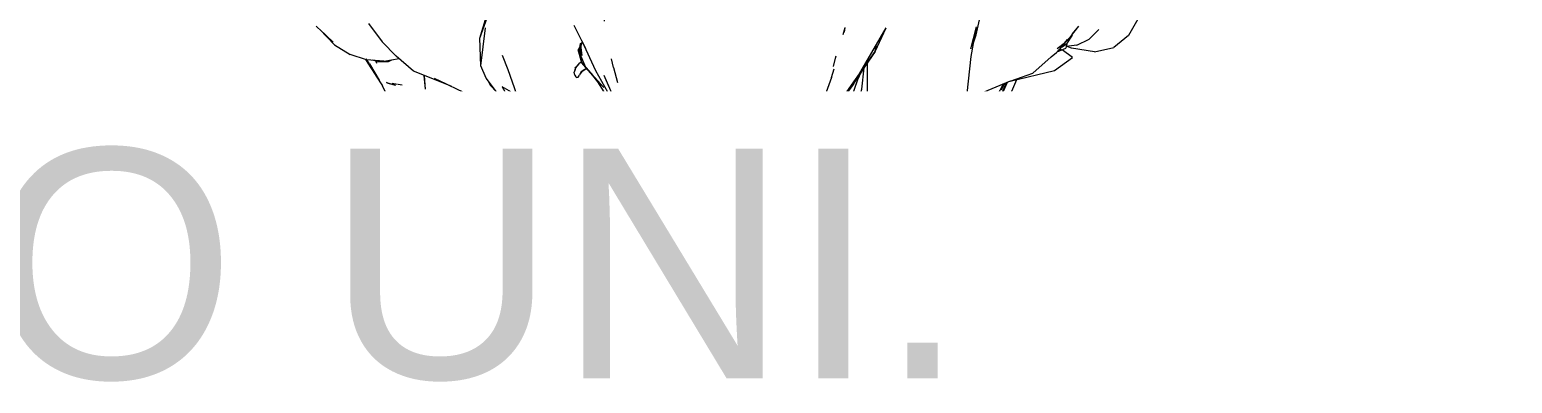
# Model space of a CAD drawing. Header units: millimetres. Extents: x -9559 to 23034, y -7226 to 22400.
# Drawn here: x 304.053 to 304.957, y 50.214 to 50.429 of the extents above; entities that cross this region are included whole.
import ezdxf

# ---------------------------------------------------------------- set-up
doc = ezdxf.new("R2010")
doc.units = ezdxf.units.MM
doc.header["$LTSCALE"] = 0.02
doc.linetypes.add('DASHED2', pattern=[0.375, 0.25, -0.125])
doc.layers.add('G-IMPT', color=8, linetype='Continuous', lineweight=9)
doc.layers.add('I-FURN', color=9, linetype='Continuous', lineweight=9)
doc.layers.add('IH-PLANO BASE', color=250, linetype='DASHED2', lineweight=5, transparency=0.55)
doc.styles.add('Arial_4', font='arial.ttf', dxfattribs={"height": 0.105})
doc.styles.get("Standard").update_dxf_attribs({"font": 'GOTHIC.TTF'})
doc.dimstyles.get("Standard").update_dxf_attribs({"dimtxt": 0.18, "dimasz": 0.18, "dimexe": 0.18, "dimexo": 0.0625, "dimgap": 0.09, "dimtad": 0, "dimzin": 3, "dimdsep": 46, "dimtxsty": 'Standard', "dimblk": 'ARCHTICK', "dimcen": 0.09, "dimadec": 0, "dimazin": 0, "dimtfac": 1, "dimtofl": 0, "dimtmove": 0, "dimatfit": 3, "dimldrblk": 'ARCHTICK', "dimfxl": 1, "dimtolj": 1, "dimtzin": 0, "dimarcsym": 0})

# ---------------------------------------------------------------- blocks, each defined once
blk = doc.blocks.new('Female Figure 2 - 01skin_DXF-V10-Nivel 1')
at = {"layer": 'G-IMPT'}
for p, q in [((0.01343, -0.74286), (0.01997, -0.74453)), ((-0.05691, -0.75945), (-0.06652, -0.77047)), ((-0.0585, -0.76164), (-0.06652, -0.77047)), ((0.04915, -0.76417), (0.05769, -0.77597)), ((0.05067, -0.76661), (0.05769, -0.77597)), ((0.19311, -0.7621), (0.19139, -0.76449)), ((0.1939, -0.76115), (0.19311, -0.7621)), ((0.1939, -0.76115), (0.19625, -0.76112)), ((0.19754, -0.76122), (0.19625, -0.76112)), ((0.19754, -0.76122), (0.19874, -0.76196)), ((0.19874, -0.76196), (0.19814, -0.76159)), ((0.19814, -0.76159), (0.19984, -0.76236)), ((0.19865, -0.76223), (0.19901, -0.76254)), ((0.06804, -0.82063), (0.06677, -0.82623)), ((0.06804, -0.82063), (0.06741, -0.82358)), ((0.06763, -0.84008), (0.06678, -0.84378)), ((-0.0809, -0.84523), (-0.08094, -0.84435)), ((0.06455, -0.85329), (0.06575, -0.84909)), ((0.06532, -0.85182), (0.06575, -0.84909)), ((0.05986, -0.86777), (0.06022, -0.86629)), ((-0.22049, -0.87761), (-0.2264, -0.8685)), ((-0.22423, -0.87116), (-0.22623, -0.86816)), ((-0.22366, -0.87304), (-0.2258, -0.86923)), ((-0.22423, -0.87116), (-0.21826, -0.88102)), ((-0.22366, -0.87304), (-0.22007, -0.87873)), ((-0.22025, -0.86943), (-0.21992, -0.87074)), ((-0.2202, -0.86944), (-0.21992, -0.87074)), ((-0.0755, -0.87344), (-0.07678, -0.86813)), ((-0.0755, -0.87344), (-0.0731, -0.88246)), ((0.05736, -0.87945), (0.05911, -0.87429)), ((0.05864, -0.87272), (0.05986, -0.86777)), ((-0.21826, -0.88102), (-0.22049, -0.87761)), ((-0.22007, -0.87873), (-0.21632, -0.88464)), ((-0.21158, -0.89426), (-0.21632, -0.88464)), ((-0.21308, -0.88299), (-0.21375, -0.88261)), ((-0.21375, -0.88261), (-0.20845, -0.88421)), ((-0.21308, -0.88299), (-0.20845, -0.88421)), ((-0.20889, -0.88349), (-0.21029, -0.88322)), ((-0.2071, -0.88376), (-0.21029, -0.88322)), ((-0.20422, -0.88425), (-0.20665, -0.88384)), ((-0.19011, -0.88664), (-0.19087, -0.87854)), ((-0.19087, -0.87854), (-0.19023, -0.88658)), ((0.05736, -0.87945), (0.05418, -0.88835)), ((-0.21053, -0.89571), (-0.21158, -0.89426)), ((-0.20337, -0.89236), (-0.20672, -0.89107)), ((-0.19991, -0.89386), (-0.20672, -0.89107)), ((-0.19571, -0.89305), (-0.19991, -0.89386)), ((-0.19485, -0.89561), (-0.19991, -0.89386)), ((-0.19861, -0.89419), (-0.19991, -0.89386)), ((-0.19571, -0.89305), (-0.19861, -0.89419)), ((-0.21053, -0.89571), (-0.20588, -0.90056)), ((-0.20362, -0.9029), (-0.20588, -0.90056)), ((-0.1993, -0.90463), (-0.20362, -0.9029)), ((-0.2033, -0.90146), (-0.20242, -0.9027)), ((-0.2033, -0.90146), (-0.19978, -0.9057)), ((-0.20242, -0.9027), (-0.20143, -0.90459)), ((-0.1993, -0.90463), (-0.20235, -0.90335)), ((-0.20235, -0.90335), (-0.20101, -0.90447)), ((-0.18847, -0.89771), (-0.19485, -0.89561)), ((-0.19164, -0.89733), (-0.19264, -0.90169)), ((-0.19264, -0.90169), (-0.1916, -0.89733)), ((-0.18468, -0.89912), (-0.18847, -0.89771)), ((-0.18478, -0.9001), (-0.18813, -0.89878)), ((-0.18595, -0.8997), (-0.18813, -0.89878)), ((-0.18573, -0.90049), (-0.18773, -0.89799)), ((-0.18755, -0.89805), (-0.18573, -0.90049)), ((-0.18573, -0.90049), (-0.18726, -0.89816)), ((-0.18685, -0.89975), (-0.18426, -0.90238)), ((-0.18541, -0.90173), (-0.18662, -0.90017)), ((-0.18649, -0.90002), (-0.18426, -0.90238)), ((-0.18573, -0.90049), (-0.18541, -0.90173)), ((-0.18478, -0.9001), (-0.18138, -0.90205)), ((-0.18115, -0.90088), (-0.18468, -0.89912)), ((-0.17912, -0.90491), (-0.18138, -0.90205)), ((-0.18138, -0.90205), (-0.17672, -0.90852)), ((-0.18138, -0.90205), (-0.17841, -0.90613)), ((-0.17812, -0.90258), (-0.18115, -0.90088)), ((-0.1752, -0.90454), (-0.17812, -0.90258)), ((-0.06642, -0.89887), (-0.06826, -0.89566)), ((-0.06642, -0.89887), (-0.06089, -0.90738)), ((-0.06223, -0.90482), (-0.0631, -0.90304)), ((0.04601, -0.90391), (0.04809, -0.90091)), ((-0.20035, -0.9067), (-0.20143, -0.90459)), ((-0.20101, -0.90447), (-0.19978, -0.9057)), ((-0.19977, -0.90782), (-0.20035, -0.9067)), ((-0.19541, -0.9125), (-0.19977, -0.90782)), ((-0.19541, -0.9125), (-0.19397, -0.91319)), ((-0.17681, -0.90761), (-0.17941, -0.90593)), ((-0.1779, -0.90701), (-0.17941, -0.90593)), ((-0.17912, -0.90491), (-0.17672, -0.90852)), ((-0.17681, -0.90761), (-0.17865, -0.90656)), ((-0.17865, -0.90656), (-0.17726, -0.90722)), ((-0.17672, -0.90852), (-0.17841, -0.90613)), ((-0.1779, -0.90701), (-0.17612, -0.9094)), ((-0.17525, -0.90823), (-0.17726, -0.90722)), ((-0.17612, -0.9094), (-0.17672, -0.90852)), ((-0.17248, -0.90988), (-0.17525, -0.90823)), ((-0.17225, -0.90705), (-0.1752, -0.90454)), ((-0.16984, -0.91196), (-0.17248, -0.90988)), ((-0.16908, -0.90883), (-0.17225, -0.90705)), ((-0.16984, -0.91196), (-0.16696, -0.91524)), ((-0.1667, -0.91078), (-0.16908, -0.90883)), ((-0.16709, -0.90907), (-0.1634, -0.91274)), ((-0.16709, -0.90907), (-0.16594, -0.91024)), ((-0.16481, -0.91173), (-0.1667, -0.91078)), ((-0.1634, -0.91274), (-0.16594, -0.91024)), ((-0.16594, -0.91024), (-0.16245, -0.9132)), ((-0.16594, -0.91024), (-0.16487, -0.91122)), ((-0.16343, -0.9125), (-0.16487, -0.91122)), ((-0.16126, -0.91405), (-0.16487, -0.91122)), ((-0.16245, -0.9132), (-0.16487, -0.91122)), ((-0.16481, -0.91173), (-0.1634, -0.91274)), ((-0.16192, -0.91393), (-0.16343, -0.9125)), ((-0.15998, -0.91461), (-0.16343, -0.9125)), ((-0.16343, -0.9125), (-0.16126, -0.91405)), ((-0.1634, -0.91274), (-0.15972, -0.91356)), ((-0.1634, -0.91274), (-0.16245, -0.9132)), ((-0.1634, -0.91274), (-0.15886, -0.91358)), ((-0.0582, -0.91261), (-0.06223, -0.90482)), ((-0.05929, -0.90938), (-0.06089, -0.90738)), ((-0.05786, -0.91304), (-0.0582, -0.91261)), ((-0.05093, -0.92021), (-0.0582, -0.91261)), ((0.04601, -0.90391), (0.03962, -0.9119)), ((-0.19233, -0.9141), (-0.19397, -0.91319)), ((-0.18967, -0.91495), (-0.19233, -0.9141)), ((-0.18967, -0.91495), (-0.18582, -0.91712)), ((-0.18827, -0.91504), (-0.18467, -0.91805)), ((-0.18827, -0.91504), (-0.18709, -0.91606)), ((-0.18709, -0.91606), (-0.18636, -0.91672)), ((-0.1838, -0.91877), (-0.18636, -0.91672)), ((-0.18582, -0.91712), (-0.18467, -0.91805)), ((-0.18306, -0.91917), (-0.1838, -0.91877)), ((-0.1821, -0.91983), (-0.18306, -0.91917)), ((-0.18117, -0.92022), (-0.1821, -0.91983)), ((-0.18117, -0.92022), (-0.18038, -0.92061)), ((-0.17619, -0.92243), (-0.18038, -0.92061)), ((-0.17731, -0.91603), (-0.1762, -0.91649)), ((-0.16807, -0.92143), (-0.16874, -0.92316)), ((-0.16668, -0.9205), (-0.16872, -0.92241)), ((-0.16807, -0.92143), (-0.16872, -0.92241)), ((-0.16656, -0.91788), (-0.16696, -0.91524)), ((-0.16656, -0.91788), (-0.16668, -0.9205)), ((-0.16126, -0.91405), (-0.16245, -0.9132)), ((-0.16192, -0.91393), (-0.16005, -0.91586)), ((-0.15998, -0.91461), (-0.16126, -0.91405)), ((-0.16005, -0.91586), (-0.1583, -0.91747)), ((-0.15972, -0.91356), (-0.15886, -0.91358)), ((-0.15663, -0.91889), (-0.1583, -0.91747)), ((-0.15663, -0.91889), (-0.15498, -0.92004)), ((-0.15549, -0.91787), (-0.15297, -0.91511)), ((-0.15549, -0.91787), (-0.1554, -0.91766)), ((-0.15345, -0.91513), (-0.15304, -0.91499)), ((-0.15345, -0.91513), (-0.15305, -0.91499)), ((-0.14835, -0.92106), (-0.15122, -0.92139)), ((-0.14835, -0.92106), (-0.15074, -0.92125)), ((-0.14466, -0.92011), (-0.1453, -0.92045)), ((-0.14162, -0.91832), (-0.14466, -0.92011)), ((-0.05786, -0.91304), (-0.05093, -0.92021)), ((-0.05093, -0.92021), (-0.05182, -0.91955)), ((-0.05093, -0.92021), (-0.0431, -0.92535)), ((-0.17619, -0.92243), (-0.17289, -0.92339)), ((-0.1707, -0.92402), (-0.17289, -0.92339)), ((-0.1707, -0.92402), (-0.16979, -0.92382)), ((-0.16979, -0.92382), (-0.16874, -0.92316)), ((-0.03487, -0.92871), (-0.03547, -0.92847)), ((-0.03487, -0.92871), (-0.02674, -0.93077)), ((-0.01331, -0.92924), (-0.01299, -0.92933)), ((-0.01331, -0.92924), (-0.01075, -0.92989)), ((0.01194, -0.93074), (0.00363, -0.93211)), ((0.01194, -0.93074), (0.02038, -0.92811)), ((0.02352, -0.92647), (0.02038, -0.92811)), ((-0.01972, -0.93679), (-0.02128, -0.93331)), ((-0.01758, -0.93998), (-0.01972, -0.93679)), ((-0.01972, -0.93679), (-0.01731, -0.94025)), ((-0.01972, -0.93679), (-0.01942, -0.93738)), ((-0.01731, -0.94025), (-0.01942, -0.93738)), ((-0.01528, -0.93209), (-0.01155, -0.93244)), ((-0.01155, -0.93244), (-0.00452, -0.93241)), ((-0.00197, -0.93744), (-0.00499, -0.94069)), ((-0.00499, -0.94069), (-0.00229, -0.93792)), ((-0.0047, -0.94046), (-0.00197, -0.93744)), ((0.00363, -0.93211), (-0.00452, -0.93241)), ((-0.00197, -0.93744), (-0.00229, -0.93792)), ((-0.00197, -0.93744), (0.00006, -0.9336)), ((0.00006, -0.9336), (0.00046, -0.93265)), ((-0.01758, -0.93998), (-0.01731, -0.94025)), ((-0.01439, -0.94209), (-0.01731, -0.94025)), ((-0.01116, -0.94275), (-0.01439, -0.94209)), ((-0.01116, -0.94275), (-0.00789, -0.94224)), ((-0.00789, -0.94224), (-0.00499, -0.94069)), ((-0.0047, -0.94046), (-0.00499, -0.94069))]:
    blk.add_line(p, q, dxfattribs=at)
blk = doc.blocks.new('Female Figure 2 - Female Figure 2-V11-Nivel 1')
at = {"layer": 'G-IMPT'}
for p, q in [((-0.14213, -0.01391), (-0.13389, 0.01384)), ((-0.14213, -0.01391), (-0.1366, 0.00195)), ((0.16027, -0.01199), (0.164, 0.0045)), ((-0.2317, -0.01643), (-0.24199, -0.00674)), ((-0.2317, -0.01643), (-0.23984, -0.00867)), ((-0.23984, -0.00867), (-0.23078, -0.01794)), ((-0.2101, -0.00504), (-0.20181, -0.01615)), ((-0.14156, -0.03089), (-0.1388, -0.0077)), ((-0.07777, -0.02003), (-0.08472, -0.00623)), ((0.0855, -0.04205), (0.10543, -0.00768)), ((0.09304, -0.0291), (0.10543, -0.00768)), ((0.09882, -0.0221), (0.10543, -0.00768)), ((0.15717, -0.02046), (0.1606, -0.00711)), ((0.15737, -0.0251), (0.1606, -0.00711)), ((0.21896, -0.01124), (0.22282, -0.00661)), ((0.22067, -0.00951), (0.22282, -0.00661)), ((0.22911, -0.01463), (0.2352, -0.00871)), ((0.25978, -0.00101), (0.25325, -0.01232)), ((-0.23078, -0.01794), (-0.22116, -0.02395)), ((-0.19313, -0.02497), (-0.20181, -0.01615)), ((-0.14156, -0.03089), (-0.14213, -0.01391)), ((-0.07986, -0.01664), (-0.08221, -0.02115)), ((-0.08175, -0.02229), (-0.07986, -0.01664)), ((-0.08175, -0.02229), (-0.08088, -0.01722)), ((-0.08095, -0.01794), (-0.08088, -0.01722)), ((-0.08095, -0.01794), (-0.07999, -0.02451)), ((-0.08088, -0.01722), (-0.07986, -0.01664)), ((-0.07999, -0.02451), (-0.08088, -0.01722)), ((-0.07998, -0.01557), (-0.0718, -0.03361)), ((-0.07998, -0.01557), (-0.07777, -0.02003)), ((0.09882, -0.0221), (0.09962, -0.01773)), ((0.15805, -0.01861), (0.16027, -0.01199)), ((0.21853, -0.01231), (0.20934, -0.02262)), ((0.21392, -0.01728), (0.20978, -0.02046)), ((0.21555, -0.01739), (0.2122, -0.01941)), ((0.21233, -0.0194), (0.21555, -0.01739)), ((0.21392, -0.01728), (0.21599, -0.01479)), ((0.21555, -0.01739), (0.21493, -0.01998)), ((0.21555, -0.01739), (0.219, -0.01221)), ((0.21853, -0.01231), (0.22067, -0.00951)), ((0.22177, -0.01818), (0.22911, -0.01463)), ((0.25325, -0.01232), (0.24424, -0.0196)), ((-0.21128, -0.02707), (-0.22116, -0.02395)), ((-0.20079, -0.02792), (-0.21128, -0.02707)), ((-0.20079, -0.02792), (-0.19144, -0.02644)), ((-0.18259, -0.03415), (-0.19313, -0.02497)), ((-0.12857, -0.02442), (-0.12524, -0.0331)), ((-0.0801, -0.02899), (-0.08221, -0.02115)), ((-0.08175, -0.02229), (-0.08221, -0.02115)), ((-0.07759, -0.03192), (-0.08175, -0.02229)), ((-0.0801, -0.02899), (-0.0811, -0.02035)), ((-0.08066, -0.02704), (-0.0811, -0.02035)), ((-0.0801, -0.02899), (-0.08066, -0.02704)), ((-0.07759, -0.03192), (-0.08045, -0.02525)), ((0.07484, -0.0562), (0.09882, -0.0221)), ((0.0855, -0.04205), (0.09882, -0.0221)), ((0.09882, -0.0221), (0.0903, -0.0345)), ((0.09882, -0.0221), (0.09937, -0.01817)), ((0.15491, -0.04765), (0.15737, -0.0251)), ((0.19489, -0.03531), (0.20613, -0.02525)), ((0.20613, -0.02525), (0.20934, -0.02262)), ((0.20815, -0.03376), (0.21915, -0.02584)), ((0.20976, -0.02225), (0.21493, -0.01998)), ((0.21214, -0.02058), (0.21037, -0.02146)), ((0.21214, -0.02058), (0.21161, -0.02046)), ((0.21214, -0.02058), (0.21171, -0.02046)), ((0.21915, -0.02584), (0.21266, -0.02098)), ((0.22177, -0.01818), (0.21515, -0.01904)), ((0.21841, -0.02011), (0.21577, -0.01896)), ((0.23255, -0.02221), (0.21841, -0.02011)), ((0.23255, -0.02221), (0.24424, -0.0196)), ((-0.20459, -0.0281), (-0.20782, -0.02735)), ((-0.20459, -0.0281), (-0.19783, -0.02823)), ((-0.19783, -0.02823), (-0.19593, -0.02715)), ((-0.15973, -0.04318), (-0.18259, -0.03415)), ((-0.13834, -0.03836), (-0.14156, -0.03089)), ((-0.12524, -0.0331), (-0.11983, -0.04815)), ((-0.08376, -0.0316), (-0.08462, -0.03479)), ((-0.08414, -0.03224), (-0.08462, -0.03479)), ((-0.08447, -0.03424), (-0.08462, -0.03479)), ((-0.08435, -0.0366), (-0.08462, -0.03479)), ((-0.08376, -0.0316), (-0.08447, -0.03424)), ((-0.08178, -0.02955), (-0.08414, -0.03224)), ((-0.0824, -0.03018), (-0.08414, -0.03224)), ((-0.08414, -0.03224), (-0.08376, -0.0316)), ((-0.08178, -0.02955), (-0.08376, -0.0316)), ((-0.08178, -0.02955), (-0.0824, -0.03018)), ((-0.08027, -0.02842), (-0.08178, -0.02955)), ((-0.08045, -0.03453), (-0.08151, -0.03643)), ((-0.0799, -0.03406), (-0.08122, -0.03588)), ((-0.08045, -0.03453), (-0.08122, -0.03588)), ((-0.0782, -0.03314), (-0.08045, -0.03453)), ((-0.0799, -0.03406), (-0.08045, -0.03453)), ((-0.07046, -0.03993), (-0.0801, -0.02899)), ((-0.07759, -0.03192), (-0.0801, -0.02899)), ((-0.0801, -0.02899), (-0.07338, -0.03666)), ((-0.07737, -0.03271), (-0.0799, -0.03406)), ((-0.0799, -0.03406), (-0.0782, -0.03314)), ((-0.07696, -0.03259), (-0.0782, -0.03314)), ((-0.07737, -0.03271), (-0.0782, -0.03314)), ((-0.07046, -0.03993), (-0.07759, -0.03192)), ((-0.07038, -0.04054), (-0.07409, -0.03565)), ((-0.07409, -0.03565), (-0.06667, -0.04413)), ((-0.0718, -0.03361), (-0.05887, -0.05637)), ((0.0855, -0.04205), (0.09304, -0.0291)), ((0.0903, -0.0345), (0.0879, -0.03936)), ((0.0907, -0.04505), (0.09214, -0.0321)), ((0.09397, -0.02937), (0.09395, -0.04981)), ((0.18107, -0.04026), (0.20815, -0.03376)), ((0.18107, -0.04026), (0.19489, -0.03531)), ((-0.17007, -0.03839), (-0.14787, -0.04893)), ((-0.17007, -0.03839), (-0.15973, -0.04318)), ((-0.13209, -0.04677), (-0.13834, -0.03836)), ((-0.13705, -0.04009), (-0.13571, -0.04283)), ((-0.13209, -0.04677), (-0.13571, -0.04283)), ((-0.12301, -0.04684), (-0.12866, -0.04371)), ((-0.12866, -0.04371), (-0.12323, -0.05296)), ((-0.08435, -0.0366), (-0.08366, -0.03751)), ((-0.08327, -0.03786), (-0.08366, -0.03751)), ((-0.08327, -0.03786), (-0.08222, -0.03781)), ((-0.08222, -0.03781), (-0.08151, -0.03643)), ((-0.07046, -0.03993), (-0.07338, -0.03666)), ((-0.06667, -0.04413), (-0.07046, -0.03993)), ((-0.06649, -0.04663), (-0.07038, -0.04054)), ((-0.056, -0.06041), (-0.0665, -0.03681)), ((-0.056, -0.06041), (-0.06591, -0.03813)), ((0.0855, -0.04205), (0.07484, -0.0562)), ((0.08796, -0.03946), (0.08208, -0.05646)), ((0.08829, -0.03872), (0.08231, -0.05578)), ((0.08815, -0.03812), (0.0879, -0.03936)), ((0.08829, -0.03872), (0.08878, -0.03711)), ((0.08844, -0.03812), (0.08829, -0.03872)), ((0.08829, -0.03872), (0.0884, -0.03812)), ((0.0896, -0.049), (0.0907, -0.04505)), ((0.18107, -0.04026), (0.15862, -0.04951)), ((0.17674, -0.04204), (0.16525, -0.06393)), ((0.17924, -0.04101), (0.17426, -0.05197)), ((0.1786, -0.04127), (0.17446, -0.05052)), ((0.17741, -0.04177), (0.17562, -0.04568)), ((0.18501, -0.03931), (0.18069, -0.04924)), ((-0.14437, -0.06993), (-0.15734, -0.05302)), ((-0.13769, -0.05245), (-0.14787, -0.04893)), ((-0.10953, -0.06734), (-0.13769, -0.05245)), ((-0.137, -0.05282), (-0.12826, -0.06163)), ((-0.13209, -0.04677), (-0.13006, -0.04887)), ((-0.1259, -0.04841), (-0.13006, -0.04887)), ((-0.12323, -0.05296), (-0.11744, -0.05779)), ((-0.10748, -0.05739), (-0.11559, -0.05192)), ((-0.06313, -0.05222), (-0.06649, -0.04663)), ((-0.06026, -0.05643), (-0.06313, -0.05222)), ((0.0896, -0.049), (0.0861, -0.06032)), ((0.09267, -0.06915), (0.09395, -0.04981)), ((0.15037, -0.06474), (0.15491, -0.04765)), ((0.15391, -0.05142), (0.15862, -0.04951)), ((0.17098, -0.05343), (0.15457, -0.07297)), ((0.17446, -0.05052), (0.15649, -0.07251)), ((0.18069, -0.04924), (0.16146, -0.07249)), ((0.16525, -0.06393), (0.17426, -0.04808)), ((0.18069, -0.04924), (0.17788, -0.05938)), ((-0.12301, -0.06472), (-0.12826, -0.06163)), ((-0.12391, -0.05974), (-0.12008, -0.07179)), ((-0.11191, -0.06032), (-0.11744, -0.05779)), ((-0.11161, -0.0591), (-0.1142, -0.05621)), ((-0.1083, -0.06196), (-0.1142, -0.05621)), ((-0.10299, -0.06604), (-0.11191, -0.06032)), ((-0.11161, -0.0591), (-0.10349, -0.06641)), ((-0.1083, -0.06196), (-0.10299, -0.06604)), ((-0.08886, -0.07232), (-0.10355, -0.06003)), ((-0.06559, -0.06888), (-0.06824, -0.05436)), ((-0.06026, -0.05643), (-0.05134, -0.06698)), ((-0.05887, -0.05637), (-0.056, -0.06041)), ((-0.0587, -0.08308), (-0.05446, -0.06307)), ((-0.05518, -0.06223), (-0.05645, -0.0722)), ((-0.04402, -0.07517), (-0.056, -0.06041)), ((-0.05597, -0.06376), (-0.05549, -0.06188)), ((-0.05595, -0.06021), (-0.04554, -0.07288)), ((0.08482, -0.06433), (0.0861, -0.06032)), ((0.16965, -0.08837), (0.17788, -0.05938)), ((-0.14437, -0.06993), (-0.11471, -0.08502)), ((-0.10524, -0.09163), (-0.12008, -0.07179)), ((-0.11185, -0.06488), (-0.10953, -0.06734)), ((-0.10349, -0.06641), (-0.09716, -0.07224)), ((-0.09068, -0.07723), (-0.09716, -0.07224)), ((-0.06609, -0.06421), (-0.06559, -0.06888)), ((-0.05733, -0.06843), (-0.06312, -0.09005)), ((-0.05799, -0.06931), (-0.05838, -0.08753)), ((-0.05605, -0.06471), (-0.05799, -0.06931)), ((-0.05597, -0.06376), (-0.05733, -0.06843)), ((-0.05733, -0.06843), (-0.05605, -0.06471)), ((-0.05733, -0.06843), (-0.05433, -0.08657)), ((-0.05605, -0.06471), (-0.05711, -0.08429)), ((-0.05705, -0.07693), (-0.05605, -0.06471)), ((-0.05649, -0.07285), (-0.05587, -0.07126)), ((-0.05587, -0.07126), (-0.05491, -0.06519)), ((-0.05512, -0.0665), (-0.0512, -0.06712)), ((-0.04814, -0.07028), (-0.05134, -0.06698)), ((-0.05068, -0.06867), (-0.05114, -0.06718)), ((-0.04687, -0.076), (-0.05068, -0.06867)), ((-0.04552, -0.07915), (-0.04947, -0.07091)), ((-0.04687, -0.076), (-0.04947, -0.07091)), ((-0.04554, -0.07288), (-0.04814, -0.07028)), ((-0.04742, -0.07228), (-0.04682, -0.07675)), ((-0.0421, -0.07297), (-0.0442, -0.07042)), ((-0.04405, -0.07062), (-0.0442, -0.07042)), ((-0.0421, -0.07297), (-0.04405, -0.07062)), ((0.07772, -0.07377), (0.08285, -0.06755)), ((0.07956, -0.07154), (0.07937, -0.07563)), ((0.08285, -0.06755), (0.08482, -0.06433)), ((0.08944, -0.09353), (0.09267, -0.06915)), ((0.09697, -0.07074), (0.11147, -0.07123)), ((0.10126, -0.07083), (0.11147, -0.07123)), ((0.14456, -0.07889), (0.15037, -0.06474)), ((0.16147, -0.06763), (0.15701, -0.07308)), ((-0.14133, -0.0774), (-0.13802, -0.09093)), ((-0.08275, -0.08219), (-0.09068, -0.07723)), ((-0.07337, -0.08195), (-0.08021, -0.07785)), ((-0.08021, -0.07785), (-0.07439, -0.08388)), ((-0.07473, -0.08127), (-0.07452, -0.08666)), ((-0.04483, -0.08229), (-0.04807, -0.0734)), ((-0.04807, -0.0734), (-0.04552, -0.07915)), ((-0.04667, -0.08029), (-0.04708, -0.07603)), ((-0.04483, -0.08229), (-0.04708, -0.07603)), ((-0.04686, -0.0817), (-0.04663, -0.07574)), ((-0.04667, -0.08029), (-0.04663, -0.07574)), ((-0.04239, -0.07682), (-0.04402, -0.07517)), ((-0.02988, -0.0808), (-0.04239, -0.07682)), ((-0.04022, -0.0806), (-0.04186, -0.07699)), ((-0.02988, -0.0808), (-0.04074, -0.077)), ((-0.04074, -0.077), (-0.03155, -0.08511)), ((-0.03897, -0.08517), (-0.04022, -0.0806)), ((-0.03765, -0.07678), (-0.03971, -0.07463)), ((-0.03812, -0.07798), (-0.03415, -0.0808)), ((-0.03415, -0.0808), (-0.03397, -0.08091)), ((0.0453, -0.08041), (0.04746, -0.07847)), ((0.05624, -0.08043), (0.04972, -0.08193)), ((0.04989, -0.07704), (0.05213, -0.07469)), ((0.04989, -0.07704), (0.05195, -0.07488)), ((0.05041, -0.08159), (0.05624, -0.08043)), ((0.05041, -0.08159), (0.059, -0.08083)), ((0.05195, -0.07488), (0.05213, -0.07469)), ((0.059, -0.08083), (0.06478, -0.08047)), ((0.06478, -0.08047), (0.06934, -0.07977)), ((0.06934, -0.07977), (0.07294, -0.07849)), ((0.07294, -0.07849), (0.07562, -0.07651)), ((0.07562, -0.07651), (0.07772, -0.07377)), ((0.07586, -0.0762), (0.07649, -0.07846)), ((0.07649, -0.07846), (0.07725, -0.08189)), ((0.077, -0.07914), (0.07725, -0.08189)), ((0.077, -0.07914), (0.07752, -0.08594)), ((0.07937, -0.07563), (0.07974, -0.07828)), ((0.07974, -0.07828), (0.08039, -0.08114)), ((0.08039, -0.08114), (0.08067, -0.08336)), ((0.14078, -0.08685), (0.16146, -0.07249)), ((0.14078, -0.08683), (0.14456, -0.07889)), ((0.1429, -0.08238), (0.15701, -0.07308)), ((0.14349, -0.08133), (0.15649, -0.07251)), ((0.1499, -0.08102), (0.14813, -0.08272)), ((0.1511, -0.07969), (0.1499, -0.08102)), ((-0.109, -0.0866), (-0.11471, -0.08502)), ((-0.08275, -0.08219), (-0.077, -0.08435)), ((-0.08275, -0.08219), (-0.07113, -0.08628)), ((-0.08275, -0.08219), (-0.07365, -0.08557)), ((-0.077, -0.08435), (-0.07113, -0.08628)), ((-0.07494, -0.08883), (-0.0753, -0.0903)), ((-0.0753, -0.0903), (-0.07492, -0.09162)), ((-0.07452, -0.08666), (-0.07494, -0.08883)), ((-0.07404, -0.08425), (-0.07163, -0.08674)), ((-0.07337, -0.08195), (-0.05876, -0.08265)), ((-0.07113, -0.08628), (-0.07317, -0.08574)), ((-0.07301, -0.08429), (-0.07161, -0.08673)), ((-0.05937, -0.08447), (-0.06312, -0.09005)), ((-0.05501, -0.08729), (-0.05941, -0.09283)), ((-0.05876, -0.08265), (-0.05937, -0.08447)), ((-0.05433, -0.08657), (-0.05915, -0.0922)), ((-0.05915, -0.0922), (-0.05501, -0.08729)), ((-0.05711, -0.08429), (-0.05838, -0.08753)), ((-0.04702, -0.08722), (-0.04686, -0.0817)), ((-0.0468, -0.09297), (-0.04702, -0.08722)), ((-0.04689, -0.08693), (-0.04686, -0.0817)), ((-0.0468, -0.09297), (-0.04689, -0.08693)), ((-0.0468, -0.09297), (-0.04686, -0.0817)), ((-0.04073, -0.08785), (-0.04299, -0.08719)), ((-0.04299, -0.08719), (-0.03847, -0.0896)), ((-0.03728, -0.08811), (-0.04073, -0.08785)), ((-0.03835, -0.08803), (-0.03897, -0.08517)), ((-0.03847, -0.0896), (-0.03679, -0.09323)), ((-0.03679, -0.09323), (-0.03801, -0.08956)), ((-0.03365, -0.08816), (-0.03728, -0.08811)), ((-0.03076, -0.08809), (-0.03365, -0.08816)), ((-0.03041, -0.08842), (-0.03269, -0.09026)), ((-0.02982, -0.08856), (-0.03269, -0.09026)), ((-0.03155, -0.08511), (-0.03041, -0.08842)), ((-0.01478, -0.0892), (-0.0187, -0.08803)), ((-0.01478, -0.0892), (-0.01467, -0.08923)), ((0.00075, -0.09028), (-0.01375, -0.09324)), ((0.00892, -0.08906), (-0.00583, -0.09155)), ((0.00075, -0.09028), (-0.00583, -0.09155)), ((0.00298, -0.08981), (0.00892, -0.08906)), ((0.00298, -0.08981), (0.01235, -0.08926)), ((0.01825, -0.08837), (0.01235, -0.08926)), ((0.02462, -0.08695), (0.01825, -0.08837)), ((0.02521, -0.09004), (0.02146, -0.09085)), ((0.0226, -0.08744), (0.02637, -0.08705)), ((0.03047, -0.0857), (0.02462, -0.08695)), ((0.02521, -0.09004), (0.03019, -0.08864)), ((0.03165, -0.08596), (0.02637, -0.08705)), ((0.03569, -0.08654), (0.03019, -0.08864)), ((0.03047, -0.0857), (0.03451, -0.08526)), ((0.03451, -0.08526), (0.03803, -0.08497)), ((0.03569, -0.08654), (0.04034, -0.08453)), ((0.03597, -0.08632), (0.04134, -0.0841)), ((0.03597, -0.08632), (0.04112, -0.08419)), ((0.03803, -0.08497), (0.04273, -0.08407)), ((0.04273, -0.08407), (0.04972, -0.08193)), ((0.07744, -0.08798), (0.0763, -0.09717)), ((0.0776, -0.08268), (0.0771, -0.0911)), ((0.07752, -0.08594), (0.07756, -0.0842)), ((0.07756, -0.08418), (0.0776, -0.08268)), ((0.08067, -0.08336), (0.08097, -0.08601)), ((0.08097, -0.08601), (0.08191, -0.0938)), ((0.14078, -0.08683), (0.13315, -0.09901)), ((0.14099, -0.08639), (0.14813, -0.08272)), ((0.14522, -0.10645), (0.16965, -0.08837)), ((-0.13186, -0.1167), (-0.13802, -0.09093)), ((-0.08662, -0.10039), (-0.10524, -0.09163)), ((-0.08463, -0.09836), (-0.08957, -0.10015)), ((-0.08676, -0.0991), (-0.08957, -0.10015)), ((-0.08463, -0.09836), (-0.08784, -0.09951)), ((-0.08676, -0.0991), (-0.08463, -0.09836)), ((-0.08136, -0.0974), (-0.08463, -0.09836)), ((-0.07874, -0.0963), (-0.08334, -0.09816)), ((-0.08334, -0.09816), (-0.08136, -0.0974)), ((-0.07603, -0.09576), (-0.07874, -0.0963)), ((-0.07566, -0.09536), (-0.07741, -0.09641)), ((-0.07741, -0.09641), (-0.07603, -0.09576)), ((-0.07478, -0.09415), (-0.07566, -0.09536)), ((-0.07492, -0.09162), (-0.07462, -0.09289)), ((-0.07462, -0.09289), (-0.07478, -0.09415)), ((-0.0708, -0.09961), (-0.06953, -0.0992)), ((-0.06661, -0.09822), (-0.06953, -0.0992)), ((-0.06412, -0.09699), (-0.06661, -0.09822)), ((-0.06219, -0.09546), (-0.06412, -0.09699)), ((-0.06072, -0.09403), (-0.06219, -0.09546)), ((-0.05941, -0.09283), (-0.06072, -0.09403)), ((-0.05113, -0.09522), (-0.05827, -0.09139)), ((-0.05775, -0.0911), (-0.05691, -0.09151)), ((-0.04535, -0.0964), (-0.05701, -0.0911)), ((-0.04535, -0.09645), (-0.05691, -0.09151)), ((-0.04535, -0.09686), (-0.05113, -0.09522)), ((-0.0413, -0.1004), (-0.0468, -0.09297)), ((-0.04515, -0.09625), (-0.0468, -0.09297)), ((-0.0468, -0.09297), (-0.04381, -0.09833)), ((-0.0413, -0.1004), (-0.04515, -0.09625)), ((-0.03613, -0.10181), (-0.04381, -0.09833)), ((-0.03956, -0.10095), (-0.04381, -0.09833)), ((-0.0413, -0.1004), (-0.04381, -0.09833)), ((-0.02468, -0.0976), (-0.02838, -0.09945)), ((-0.01399, -0.09307), (-0.02468, -0.0976)), ((-0.00725, -0.09144), (-0.01995, -0.09538)), ((-0.01399, -0.09307), (-0.01995, -0.09538)), ((-0.01375, -0.09324), (-0.00725, -0.09144)), ((0.01798, -0.09111), (0.01508, -0.09075)), ((0.02133, -0.09087), (0.01798, -0.09111)), ((0.02146, -0.09085), (0.02133, -0.09087)), ((0.0763, -0.09717), (0.07556, -0.10304)), ((0.08191, -0.0938), (0.08499, -0.10253)), ((0.08944, -0.09353), (0.08623, -0.10331)), ((0.13315, -0.09901), (0.12484, -0.10624)), ((0.13953, -0.1125), (0.15981, -0.09473)), ((0.14522, -0.10645), (0.15981, -0.09473)), ((-0.09119, -0.10105), (-0.09126, -0.10163)), ((-0.0903, -0.10186), (-0.09126, -0.10163)), ((-0.08984, -0.10195), (-0.09126, -0.10163)), ((-0.09126, -0.10163), (-0.09032, -0.10188)), ((-0.08957, -0.10015), (-0.09119, -0.10105)), ((-0.0903, -0.10186), (-0.09102, -0.10159)), ((-0.09037, -0.10189), (-0.09102, -0.10159)), ((-0.09037, -0.10189), (-0.0893, -0.10207)), ((-0.09032, -0.10188), (-0.08799, -0.10227)), ((-0.08887, -0.10209), (-0.0903, -0.10186)), ((-0.0903, -0.10186), (-0.08984, -0.10195)), ((-0.08957, -0.10015), (-0.08784, -0.09951)), ((-0.0893, -0.10207), (-0.08724, -0.10239)), ((-0.08887, -0.10209), (-0.08839, -0.10217)), ((-0.08839, -0.10217), (-0.08695, -0.10243)), ((-0.08695, -0.10243), (-0.08799, -0.10227)), ((-0.08724, -0.10239), (-0.08695, -0.10243)), ((-0.08695, -0.10243), (-0.08569, -0.10248)), ((-0.07929, -0.10384), (-0.08589, -0.10073)), ((-0.08384, -0.1021), (-0.08569, -0.10248)), ((-0.08066, -0.10175), (-0.08384, -0.1021)), ((-0.07709, -0.10129), (-0.08066, -0.10175)), ((-0.07929, -0.10384), (-0.04799, -0.10556)), ((-0.07385, -0.10055), (-0.07709, -0.10129)), ((-0.0708, -0.09961), (-0.07385, -0.10055)), ((-0.04799, -0.10556), (-0.02289, -0.10344)), ((-0.03613, -0.10181), (-0.0413, -0.1004)), ((-0.03613, -0.10181), (-0.03956, -0.10095)), ((-0.03198, -0.10087), (-0.03613, -0.10181)), ((-0.02838, -0.09945), (-0.03198, -0.10087)), ((-0.02655, -0.10223), (-0.0317, -0.10076)), ((-0.02655, -0.10223), (0.00732, -0.11345)), ((-0.02455, -0.10358), (-0.02145, -0.10392)), ((-0.01394, -0.10785), (-0.01657, -0.10554)), ((-0.00934, -0.10793), (-0.01394, -0.10785)), ((0.07556, -0.10304), (0.07513, -0.10805)), ((0.07513, -0.10805), (0.07529, -0.11163)), ((0.0778, -0.10827), (0.07726, -0.11145)), ((0.0778, -0.10827), (0.07737, -0.11006)), ((0.08471, -0.10204), (0.08847, -0.11002)), ((0.08471, -0.10204), (0.08811, -0.10919)), ((0.08499, -0.10253), (0.08847, -0.11002)), ((0.11338, -0.10882), (0.12484, -0.10624)), ((0.14637, -0.10936), (0.14598, -0.10685)), ((-0.13186, -0.1167), (-0.12044, -0.13117)), ((-0.00953, -0.10876), (-0.00844, -0.1194)), ((-0.00877, -0.11057), (-0.00891, -0.10876)), ((-0.00844, -0.1194), (-0.00877, -0.11057)), ((-0.008, -0.10876), (-0.00844, -0.1194)), ((0.03674, -0.11877), (0.00732, -0.11345)), ((0.05322, -0.11451), (0.03674, -0.11877)), ((0.05042, -0.11524), (0.04767, -0.12815)), ((0.05197, -0.11816), (0.05395, -0.11558)), ((0.06102, -0.11389), (0.05322, -0.11451)), ((0.05395, -0.11558), (0.05527, -0.11435)), ((0.05549, -0.12151), (0.05723, -0.11729)), ((0.05668, -0.11816), (0.0597, -0.11445)), ((0.05668, -0.11816), (0.05723, -0.11729)), ((0.0592, -0.11502), (0.06043, -0.11393)), ((0.0592, -0.11502), (0.0597, -0.11445)), ((0.06197, -0.10876), (0.06213, -0.12246)), ((0.08158, -0.11746), (0.07233, -0.13972)), ((0.07543, -0.11469), (0.07492, -0.11783)), ((0.07529, -0.11163), (0.07543, -0.11469)), ((0.0769, -0.11721), (0.07616, -0.11939)), ((0.08158, -0.11746), (0.07638, -0.14296)), ((0.07707, -0.11663), (0.0769, -0.11721)), ((0.07725, -0.11407), (0.07707, -0.11663)), ((0.07726, -0.11145), (0.07725, -0.11407)), ((0.07737, -0.11006), (0.07866, -0.10861)), ((0.08158, -0.11746), (0.07741, -0.14016)), ((0.07866, -0.10861), (0.08138, -0.11078)), ((0.08138, -0.11078), (0.0845, -0.11492)), ((0.08305, -0.113), (0.08158, -0.11746)), ((0.0845, -0.11492), (0.08731, -0.1201)), ((0.08847, -0.11002), (0.08811, -0.10919)), ((0.08847, -0.11002), (0.09156, -0.11816)), ((0.107, -0.10962), (0.08902, -0.11146)), ((0.107, -0.10962), (0.11338, -0.10882)), ((0.11304, -0.12472), (0.1347, -0.11484)), ((0.11811, -0.12258), (0.1347, -0.11484)), ((0.1216, -0.12085), (0.1347, -0.11484)), ((0.13953, -0.1125), (0.1347, -0.11484)), ((0.14754, -0.125), (0.14637, -0.10936)), ((-0.00844, -0.1194), (-0.00996, -0.13239)), ((0.03879, -0.12489), (0.04026, -0.12516)), ((0.03879, -0.12489), (0.0406, -0.12565)), ((0.04026, -0.12516), (0.041, -0.12536)), ((0.0406, -0.12565), (0.0414, -0.12594)), ((0.041, -0.12536), (0.04489, -0.12652)), ((0.0414, -0.12594), (0.04527, -0.12729)), ((0.05102, -0.1286), (0.04489, -0.12652)), ((0.05132, -0.12253), (0.05144, -0.12094)), ((0.05166, -0.12518), (0.05132, -0.12253)), ((0.05144, -0.12094), (0.05162, -0.11962)), ((0.05162, -0.11962), (0.05197, -0.11816)), ((0.05261, -0.12743), (0.05166, -0.12518)), ((0.05549, -0.12151), (0.05595, -0.12027)), ((0.0556, -0.1231), (0.05595, -0.12027)), ((0.05607, -0.12582), (0.0556, -0.1231)), ((0.05706, -0.12828), (0.05607, -0.12582)), ((0.06213, -0.12246), (0.06046, -0.12698)), ((0.07436, -0.12155), (0.07437, -0.12088)), ((0.07436, -0.12155), (0.07485, -0.12154)), ((0.07441, -0.11992), (0.07437, -0.12088)), ((0.07441, -0.11992), (0.07492, -0.11783)), ((0.07485, -0.12154), (0.07524, -0.12104)), ((0.07524, -0.12104), (0.07591, -0.11986)), ((0.07616, -0.11939), (0.07591, -0.11986)), ((0.08882, -0.12352), (0.08042, -0.12382)), ((0.08935, -0.12456), (0.08222, -0.12973)), ((0.09392, -0.12566), (0.08642, -0.1316)), ((0.08731, -0.1201), (0.08962, -0.12531)), ((0.08935, -0.12456), (0.08962, -0.12531)), ((0.09156, -0.11816), (0.09392, -0.12566)), ((0.09523, -0.12328), (0.0931, -0.12303)), ((0.09315, -0.12319), (0.11043, -0.12596)), ((0.09523, -0.12328), (0.0932, -0.12336)), ((0.11043, -0.12596), (0.11811, -0.12244)), ((0.11811, -0.12258), (0.11304, -0.12472)), ((0.14705, -0.14032), (0.14754, -0.125)), ((-0.12044, -0.13117), (-0.11506, -0.13886)), ((-0.11625, -0.14063), (-0.11901, -0.13321)), ((-0.11625, -0.14063), (-0.118, -0.13466)), ((-0.11625, -0.14063), (-0.11789, -0.13482)), ((-0.11506, -0.13886), (-0.11609, -0.13496)), ((-0.00996, -0.13239), (-0.01215, -0.14332)), ((0.04767, -0.12815), (0.0446, -0.14254)), ((0.05168, -0.12963), (0.04527, -0.12729)), ((0.05647, -0.13072), (0.05102, -0.1286)), ((0.05779, -0.13211), (0.05168, -0.12963)), ((0.05261, -0.12743), (0.05445, -0.12968)), ((0.05626, -0.12837), (0.05443, -0.12789)), ((0.05681, -0.12857), (0.05443, -0.12789)), ((0.05645, -0.13178), (0.05445, -0.12968)), ((0.05681, -0.12857), (0.05527, -0.12783)), ((0.05777, -0.12957), (0.05527, -0.12783)), ((0.05832, -0.12826), (0.05626, -0.12837)), ((0.06038, -0.13221), (0.05639, -0.12809)), ((0.059, -0.1334), (0.05645, -0.13178)), ((0.05851, -0.13042), (0.05706, -0.12828)), ((0.06038, -0.13221), (0.05777, -0.12957)), ((0.06046, -0.12698), (0.05832, -0.12826)), ((0.059, -0.1334), (0.06116, -0.13483)), ((0.06424, -0.13646), (0.06116, -0.13483)), ((0.06574, -0.13583), (0.06446, -0.13518)), ((0.08222, -0.12973), (0.08324, -0.13254)), ((0.08324, -0.13254), (0.08311, -0.13405)), ((0.08324, -0.13436), (0.08311, -0.13405)), ((0.08324, -0.13436), (0.08641, -0.14123)), ((0.08675, -0.13413), (0.08585, -0.13483)), ((0.08585, -0.13483), (0.09515, -0.15533)), ((0.08642, -0.1316), (0.08675, -0.13413)), ((-0.11625, -0.14063), (-0.09866, -0.15724)), ((-0.01215, -0.14332), (-0.01679, -0.15185)), ((0.0446, -0.14254), (0.0433, -0.15682)), ((0.06763, -0.1379), (0.06424, -0.13646)), ((0.07155, -0.13923), (0.06763, -0.1379)), ((0.07155, -0.13923), (0.06778, -0.13783)), ((0.07148, -0.1399), (0.06778, -0.13783)), ((0.07291, -0.1383), (0.06787, -0.13572)), ((0.07286, -0.13828), (0.06787, -0.13572)), ((0.07638, -0.14296), (0.07148, -0.1399)), ((0.07741, -0.14016), (0.07233, -0.13972)), ((0.07838, -0.14143), (0.07291, -0.1383)), ((0.0787, -0.14355), (0.07364, -0.14024)), ((0.08331, -0.14467), (0.07838, -0.14143)), ((0.08313, -0.14683), (0.0787, -0.14355)), ((0.14705, -0.14032), (0.14452, -0.15469)), ((-0.0208, -0.15153), (-0.0235, -0.15922)), ((-0.01679, -0.15185), (-0.0235, -0.15922)), ((0.08622, -0.14964), (0.08313, -0.14683)), ((0.08682, -0.14755), (0.08331, -0.14467)), ((0.08869, -0.15214), (0.08622, -0.14964)), ((0.08963, -0.15024), (0.08682, -0.14755)), ((0.09118, -0.15445), (0.08869, -0.15214)), ((0.09249, -0.1529), (0.08963, -0.15024)), ((0.09492, -0.15511), (0.09249, -0.1529)), ((-0.06923, -0.17146), (-0.09866, -0.15724)), ((-0.02999, -0.16838), (-0.021, -0.15595)), ((0.0433, -0.15682), (0.04402, -0.17114)), ((0.09336, -0.15626), (0.09118, -0.15445)), ((0.09329, -0.1561), (0.09362, -0.15567)), ((0.09329, -0.1561), (0.09336, -0.15626)), ((0.09381, -0.15615), (0.09336, -0.15626)), ((0.09425, -0.15522), (0.09362, -0.15567)), ((0.09381, -0.15615), (0.09459, -0.15578)), ((0.09492, -0.15511), (0.09425, -0.15522)), ((0.09515, -0.15533), (0.09459, -0.15578)), ((0.14452, -0.15469), (0.14033, -0.16745)), ((-0.06923, -0.17146), (-0.04695, -0.17031)), ((-0.04695, -0.17031), (-0.02999, -0.16838)), ((0.04402, -0.17114), (0.04669, -0.18464)), ((0.13493, -0.17902), (0.14033, -0.16745)), ((0.12883, -0.18977), (0.13493, -0.17902)), ((0.04669, -0.18464), (0.05107, -0.19642)), ((0.04669, -0.18464), (0.0472, -0.18618)), ((0.04669, -0.18464), (0.05154, -0.19768)), ((0.0472, -0.18618), (0.05154, -0.19768)), ((0.12883, -0.18977), (0.12222, -0.19904)), ((0.05107, -0.19642), (0.05154, -0.19768)), ((0.05154, -0.19768), (0.05713, -0.20654)), ((0.05713, -0.20654), (0.06374, -0.21222)), ((0.10863, -0.21146), (0.1155, -0.20621)), ((0.12222, -0.19904), (0.1155, -0.20621)), ((0.06374, -0.21222), (0.07201, -0.2156)), ((0.07201, -0.2156), (0.0825, -0.21739)), ((0.10162, -0.2149), (0.09291, -0.21748)), ((0.10162, -0.2149), (0.10863, -0.21146)), ((0.09291, -0.21748), (0.0825, -0.21739))]:
    blk.add_line(p, q, dxfattribs=at)
blk.add_blockref('Female Figure 2 - 01skin_DXF-V10-Nivel 1', (0.01474, 0.84154))
blk = doc.blocks.new('_ArchTick')
at = {"color": 0, "linetype": 'ByBlock', "const_width": 0.15}
blk.add_lwpolyline([(-0.5, -0.5), (0.5, 0.5)], dxfattribs=at)
blk = doc.blocks.new('*D599')
at = {"layer": 'I-FURN', "color": 0, "lineweight": -2, "ltscale": 0.2, "transparency": 16777216}
for p, q in [((314.64925, 58.0021), (313.07935, 40.95017)), ((297.70959, 40.38257), (312.45709, 40.38257))]:
    blk.add_line(p, q, dxfattribs=at)
for start, end in [(84.73984, 111.35487), (153.38497, 180)]:
    blk.add_arc((313.02709, 40.38257), 0.75, start, end, dxfattribs=at)
at = {"layer": 'I-FURN', "color": 0, "lineweight": -2, "ltscale": 0.2, "transparency": 16777216, "xscale": 0.18, "yscale": 0.18, "zscale": 0.18}
for p, rotation in [((313.09585, 41.12941), 354.7398387423056), ((312.27709, 40.38257), 270.0000000000001)]:
    blk.add_blockref('_ArchTick', p, dxfattribs=dict(at, rotation=rotation))
at = {"layer": 'I-FURN', "color": 0, "ltscale": 0.2, "transparency": 16777216, "insert": (312.52166, 40.93668), "char_height": 0.18, "attachment_point": 5, "rotation": 42.36992}
blk.add_mtext('\\A1;95°', dxfattribs=at)
blk = doc.blocks.new('*D600')
at = {"layer": 'I-FURN', "color": 0, "lineweight": -2, "ltscale": 0.2, "transparency": 16777216}
for p, q in [((297.70959, 58.0028), (314.08498, 58.06226)), ((313.20425, 40.44486), (314.60821, 57.49625))]:
    blk.add_line(p, q, dxfattribs=at)
for start, end in [(180.20806, 201.58021), (243.92092, 265.29308)]:
    blk.add_arc((314.65498, 58.06433), 0.75, start, end, dxfattribs=at)
at = {"layer": 'I-FURN', "color": 0, "lineweight": -2, "ltscale": 0.2, "transparency": 16777216, "xscale": 0.18, "yscale": 0.18, "zscale": 0.18}
for p, rotation in [((313.90499, 58.06161), 90.20805555555586), ((314.59344, 57.31686), 355.2930766759017)]:
    blk.add_blockref('_ArchTick', p, dxfattribs=dict(at, rotation=rotation))
at = {"layer": 'I-FURN', "color": 0, "ltscale": 0.2, "transparency": 16777216, "insert": (314.10424, 57.55523), "char_height": 0.18, "attachment_point": 5, "rotation": 312.75057}
blk.add_mtext('\\A1;85°', dxfattribs=at)
blk = doc.blocks.new('*D601')
at = {"layer": 'I-FURN', "color": 0, "lineweight": -2, "ltscale": 0.2, "transparency": 16777216}
for p, q in [((314.59248, 58.06411), (298.21709, 58.00464)), ((297.64709, 40.44507), (297.64709, 57.43257))]:
    blk.add_line(p, q, dxfattribs=at)
for start, end in [(336.11908, 0.20806), (270, 294.08898)]:
    blk.add_arc((297.64709, 58.00257), 0.75, start, end, dxfattribs=at)
at = {"layer": 'I-FURN', "color": 0, "lineweight": -2, "ltscale": 0.2, "transparency": 16777216, "xscale": 0.18, "yscale": 0.18, "zscale": 0.18}
for p, rotation in [((298.39709, 58.0053), 90.20805555555592), ((297.64709, 57.25257), 180.0000000000019)]:
    blk.add_blockref('_ArchTick', p, dxfattribs=dict(at, rotation=rotation))
at = {"layer": 'I-FURN', "color": 0, "ltscale": 0.2, "transparency": 16777216, "insert": (298.17838, 57.47321), "char_height": 0.18, "attachment_point": 5, "rotation": 45.10403}
blk.add_mtext('\\A1;90°', dxfattribs=at)
blk = doc.blocks.new('*D602')
at = {"layer": 'I-FURN', "color": 0, "lineweight": -2, "ltscale": 0.2, "transparency": 16777216}
for p, q in [((297.64709, 57.94007), (297.64709, 40.95257)), ((312.96459, 40.38257), (298.21709, 40.38257))]:
    blk.add_line(p, q, dxfattribs=at)
for start, end in [(66.01505, 90), (0, 23.98495)]:
    blk.add_arc((297.64709, 40.38257), 0.75, start, end, dxfattribs=at)
at = {"layer": 'I-FURN', "color": 0, "lineweight": -2, "ltscale": 0.2, "transparency": 16777216, "xscale": 0.18, "yscale": 0.18, "zscale": 0.18}
for p, rotation in [((297.64709, 41.13257), 180.0000000000019), ((298.39709, 40.38257), 270.0000000000003)]:
    blk.add_blockref('_ArchTick', p, dxfattribs=dict(at, rotation=rotation))
at = {"layer": 'I-FURN', "color": 0, "ltscale": 0.2, "transparency": 16777216, "insert": (298.17742, 40.9129), "char_height": 0.18, "attachment_point": 5, "rotation": 315}
blk.add_mtext('\\A1;90°', dxfattribs=at)

msp = doc.modelspace()

# ---------------------------------------------------------------- block references
at = {"layer": 'IH-PLANO BASE'}
msp.add_blockref('Female Figure 2 - Female Figure 2-V11-Nivel 1', (304.46958, 50.43826), dxfattribs=at)

# ---------------------------------------------------------------- next in the draw order: texts
at = {"layer": 'IH-PLANO BASE', "insert": (303.62473, 50.35685), "char_height": 0.14, "width": 1.0141467, "attachment_point": 1, "style": 'Arial_4', "bg_fill": 3, "box_fill_scale": 1.25, "bg_fill_color": 256, "bg_fill_true_color": 13158600, "bg_fill_transparency": 0}
msp.add_mtext('BAÑO UNI.', dxfattribs=at)

# ---------------------------------------------------------------- next in the draw order: dimensions: what is measured, and where the dimension line sits
at = {"layer": 'I-FURN', "ltscale": 0.2}
for base, center, p1, p2, picture, middle in [((313.9963, 57.70566), (314.65498, 58.06433), (313.19912, 40.38257), (297.64709, 58.00257), '*D600', (314.10424, 57.55523)), ((298.02288, 57.35351), (297.64709, 58.00257), (314.65498, 58.06433), (297.64709, 40.38257), '*D601', (298.17838, 57.47321)), ((312.69252, 41.05381), (313.02709, 40.38257), (297.64709, 40.38257), (314.65498, 58.06433), '*D599', (312.52166, 40.93668)), ((298.29661, 40.75757), (297.64709, 40.38257), (297.64709, 58.00257), (313.02709, 40.38257), '*D602', (298.17742, 40.9129))]:
    dim = msp.add_angular_dim_3p(base=base, center=center, p1=p1, p2=p2, dimstyle='Standard', dxfattribs=at)
    dim.commit()
    dim.dimension.update_dxf_attribs({"geometry": picture, "text_midpoint": middle})

doc.saveas('drawing.dxf')
